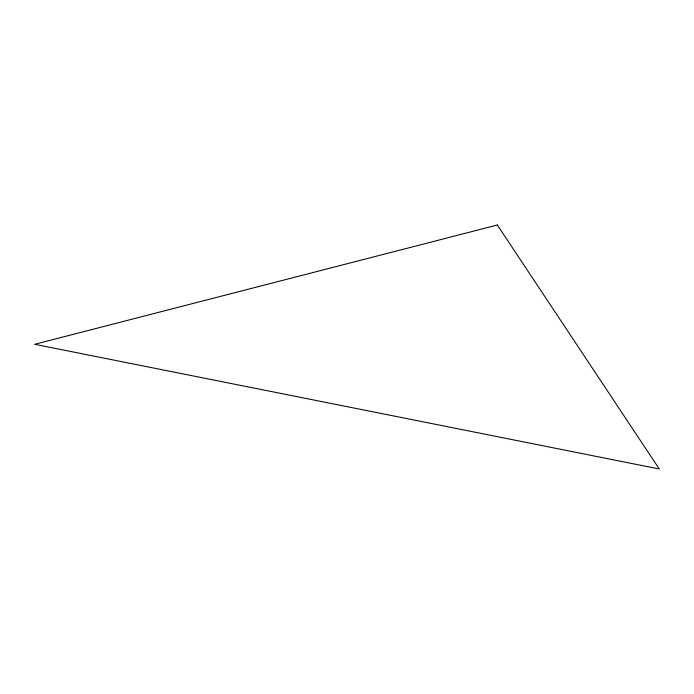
<?xml version="1.0" encoding="UTF-8"?>
<svg xmlns="http://www.w3.org/2000/svg" width="694" height="694" viewBox="0 0 694 694"><rect width="100%" height="100%" fill="white"/><g stroke="black" fill="none" stroke-linecap="round" stroke-linejoin="round"><path stroke-width="1.04" d="M497.338 225.003L34.7 344.293L659.3 468.997L497.338 225.003"/></g></svg>
